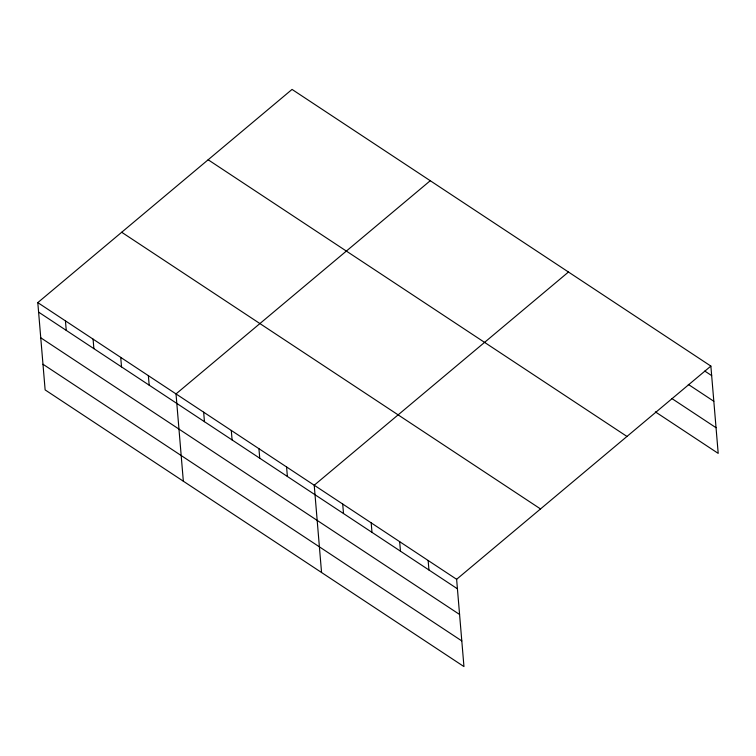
<?xml version="1.0" encoding="UTF-8"?>
<svg xmlns="http://www.w3.org/2000/svg" width="756" height="756" viewBox="0 0 756 756"><rect width="100%" height="100%" fill="white"/><g stroke="black" fill="none" stroke-linecap="round" stroke-linejoin="round"><path stroke-width="1.13" d="M37.8 302.617L456.624 579.294L463.957 666.584L45.133 389.907L37.8 302.617L292.043 89.416L710.867 366.093L718.2 453.383L655.348 411.859M430.258 180.722L176.016 393.923L183.339 481.213M568.474 272.018L314.222 485.229L321.555 572.519M456.624 579.294L710.867 366.093M704.79 371.064L711.67 375.609M688.291 384.407L713.825 401.275M671.848 398.525L716.045 427.716M208.146 159.771L626.97 436.448M121.697 232.262L540.531 508.939M38.603 312.124L457.427 588.811M40.758 337.79L459.582 614.477M42.979 364.241L461.803 640.918M428.142 560.48L428.945 569.996M399.669 541.674L400.463 551.181M371.187 522.859L371.98 532.366M342.704 504.044L343.507 513.551M286.581 466.962L287.384 476.478M258.939 448.705L259.743 458.221M231.298 430.447L232.092 439.954M203.657 412.181L204.451 421.697M148.374 375.656L149.168 385.173M120.724 357.399L121.527 366.915M93.082 339.142L93.886 348.648M65.441 320.875L66.244 330.391"/></g></svg>
